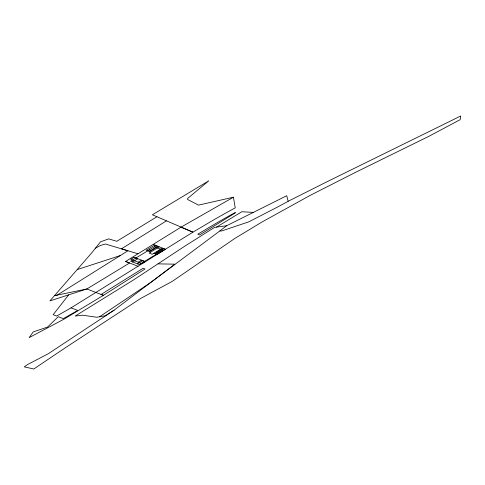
<?xml version="1.0" encoding="UTF-8"?>
<svg xmlns="http://www.w3.org/2000/svg" width="485" height="485" viewBox="0 0 485 485"><rect width="100%" height="100%" fill="white"/><g stroke="black" fill="none" stroke-linecap="round" stroke-linejoin="round"><path stroke-width="0.73" d="M68.634 294.862L53.18 314.686L56.654 316.05L70.416 308.248L192.915 232.163L212.636 220.505A231.418 59.115 -28.1 0 1 224.943 213.509L235.231 207.853L233.43 197.213L198.474 205.131L187.531 199.426L187.677 198.432L208.78 180.814L152.393 214.794L192.915 232.163L181.014 227.174L125.597 261.457L129.574 262.997L86.857 288.981L49.925 300.9L91.689 252.909L100.498 241.845L108.682 238.881L116.782 241.312L156.922 216.753M219.85 230.933L226.628 225.743L286.726 195.728L288.163 201.287L277.899 206.859L248.817 221.833L221.633 230.987L219.85 230.933L150.465 282.646L99.534 316.778L96.848 317.257L82.456 315.183L75.169 316.068L134.09 279.584L184.621 246.277L214.552 227.392L226.628 225.743M288.163 201.287L325.762 182.366L460.75 116L460.144 119.698L428.473 136.521L356.226 172.011L310.097 195.419L261.948 222.033L234.819 238.444L172.308 281.342L140.814 298.366L65.481 347.672L33.804 369L24.25 366.842L27.542 364.568L48.458 353.638L114.139 310.145L174.885 264.173L157.989 263.87M114.133 310.145L105.415 315.729L99.534 316.778M166.428 220.863L121.438 248.823L137.989 253.788M156.091 245.756L130.604 261.221L139.298 264.598L163.081 250.127L154.388 246.75M149.234 251.46L157.631 246.356M132.484 261.955L137.807 258.723M156.267 247.483L151.096 250.63L149.21 249.902M138.146 262.197L141.505 260.154M137.413 263.864L142.59 260.718L144.469 261.445M161.202 249.393L156.024 252.546L157.904 253.273M155.4 253.855L163.797 248.744M153.29 244.325L165.337 249.345L156.946 254.449L153.86 253.255M216.492 227.125L241.827 211.733L253.176 212.381M181.014 227.174L233.43 197.213M95.424 248.223L100.359 245.483L105.39 244.004L127.955 250.775L57.175 295.11L54.49 295.668L86.857 288.981L103.396 295.353L145.009 268.987L143.136 268.26L101.08 294.462L103.396 295.353L64.269 319.009L29.142 337.627L33.247 331.904L47.512 327.09L58.279 316.687L63.268 318.633L77.788 310.455L71.071 307.848M77.236 269.575L120.328 255.559M165.337 249.345L162.257 248.15L152.199 254.267L149.113 253.073L159.177 246.95L154.551 245.161L146.155 250.266L150.78 252.061M135.776 258.075L137.661 258.802M125.597 261.457L138.098 266.307M235.237 212.521L235.183 212.976L199.565 234.952L197.807 234.213L216.449 223.082A216.971 55.423 -28.1 0 1 230.223 215.279L235.237 212.521M134.109 257.286L130.75 259.329L141.844 263.634L145.203 261.591L134.109 257.286"/></g></svg>
